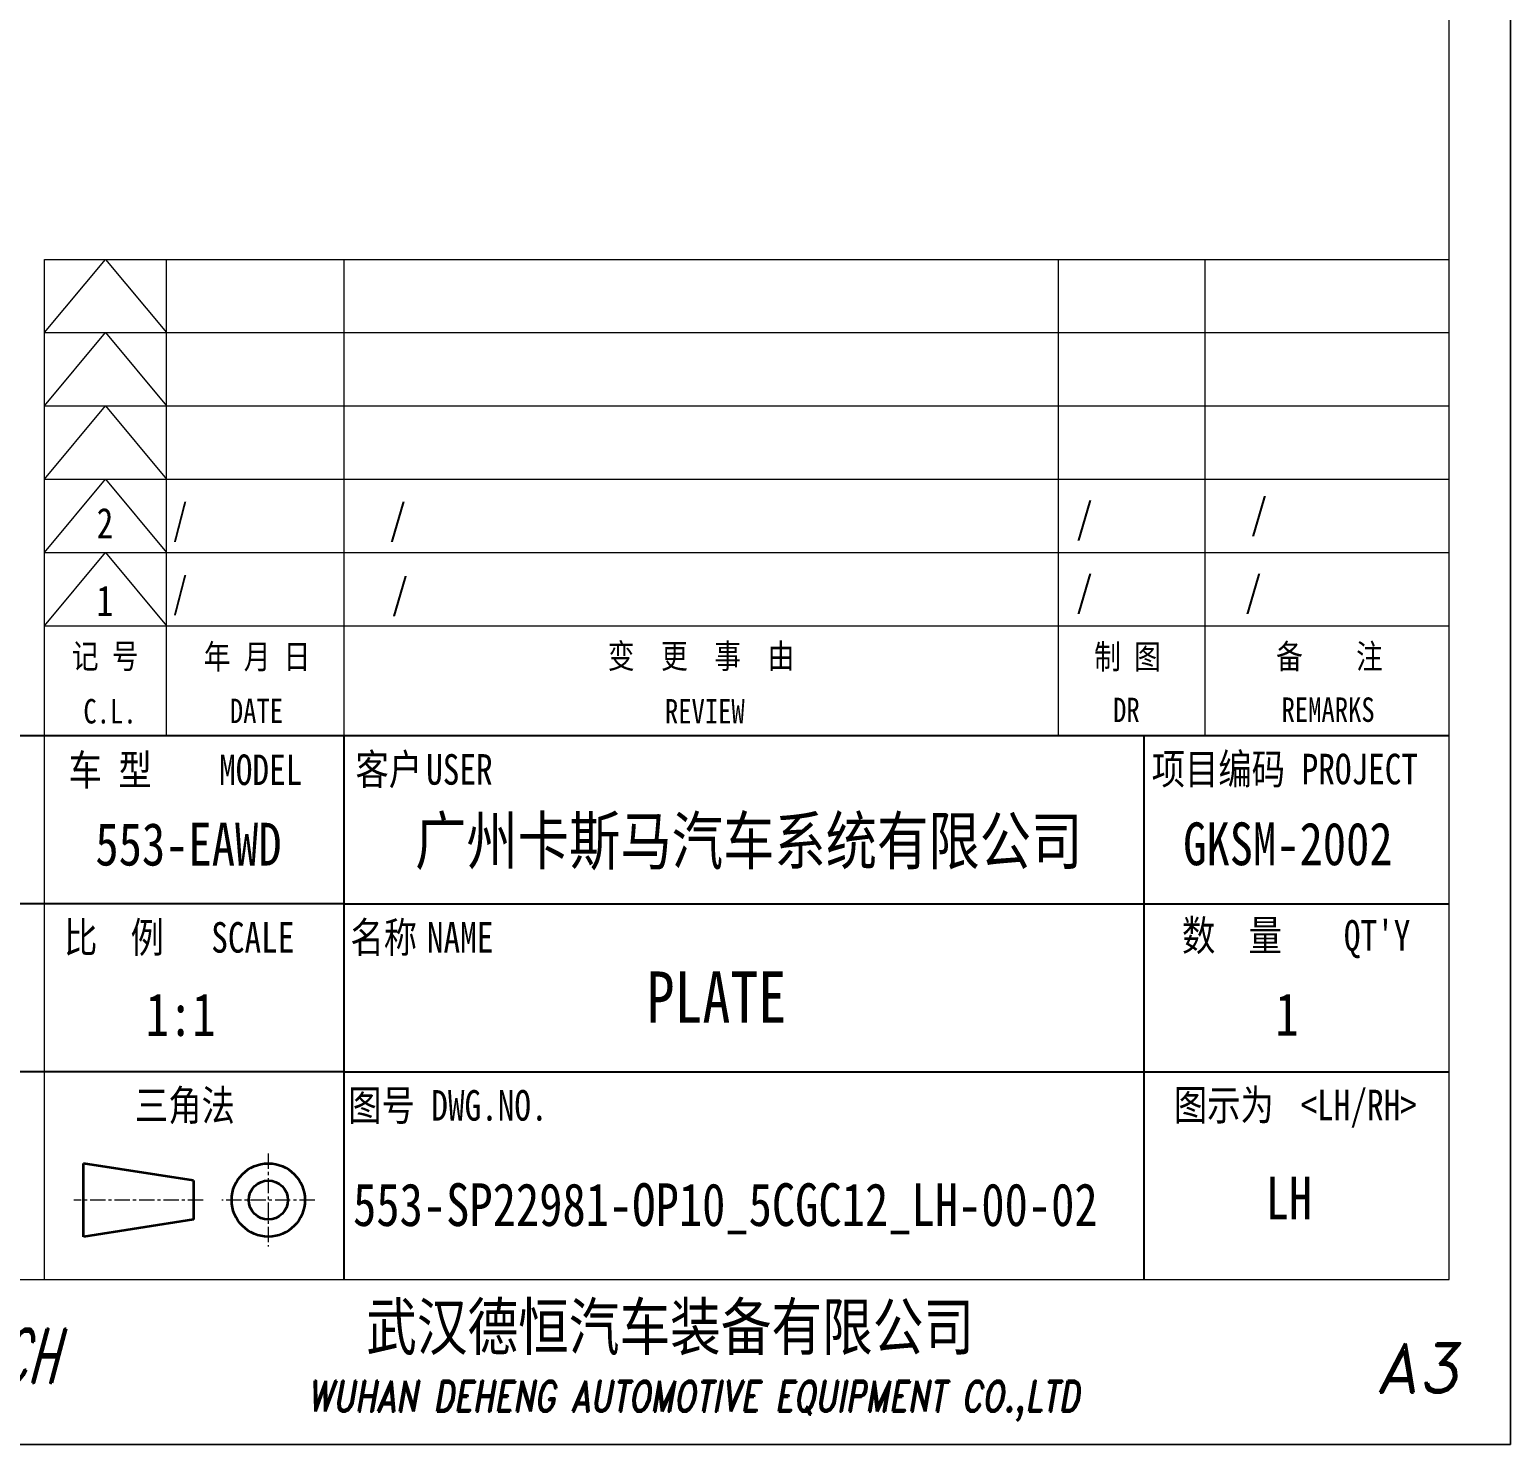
# Model space of a CAD drawing. Header units: millimetres. Extents: x -51813 to 38145, y -10860 to 38732.
# Drawn here: x -50640.3 to -50519.1, y 37794.5 to 37910.3 of the extents above; entities that cross this region are included whole.
import ezdxf
from ezdxf.enums import TextEntityAlignment as Align

# ---------------------------------------------------------------- set-up
doc = ezdxf.new("R2010")
doc.units = ezdxf.units.MM
doc.header["$LTSCALE"] = 0.5
doc.linetypes.add('AM_ISO08W050x2', pattern=[9, 6, -0.75, 1.5, -0.75])
doc.linetypes.add('CENTER', pattern=[2, 1.25, -0.25, 0.25, -0.25])
doc.layers.add('中心线', color=2, linetype='AM_ISO08W050x2', lineweight=18)
doc.layers.add('图框', color=7, linetype='Continuous', lineweight=18)
for name, color, linetype in [('图\\M+19E79\\M+195B6\\M+18E9A', 7, 'Continuous'), ('图号', 7, 'Continuous'), ('图名', 7, 'Continuous'), ('数量', 7, 'Continuous'), ('车型', 7, 'Continuous')]:
    doc.layers.add(name, color=color, linetype=linetype)
doc.layers.add('打印', color=7, linetype='Continuous', lineweight=15, plot=False)
doc.layers.add('打印-禁用', color=7, linetype='Continuous', lineweight=15, plot=False)
doc.styles.add('国标', font='simfang.ttf', dxfattribs={"width": 0.8})
doc.styles.add('标题\\M+18E9A', font='romand.shx', dxfattribs={"oblique": 10, "bigfont": 'bigfont.shx'})

# ---------------------------------------------------------------- blocks, each defined once
blk = doc.blocks.new('GZDEH零件A3图框V01版')
at = {"layer": '中心线', "color": 1, "linetype": 'CENTER', "lineweight": 5, "ltscale": 2}
for p, q in [((3175.82, -1822.66), (3175.82, -1830.26)), ((3170.49, -1826.46), (3159.89, -1826.46)), ((3179.62, -1826.46), (3172.02, -1826.46))]:
    blk.add_line(p, q, dxfattribs=at)
at = {"layer": '图\\M+19E79\\M+195B6\\M+18E9A', "color": 7}
blk.add_line((3272.49, -1788.46), (3092.49, -1788.46), dxfattribs=at)
at = {"layer": '图\\M+19E79\\M+195B6\\M+18E9A', "color": 9}
for p, q in [((3272.49, -1788.46), (3092.49, -1788.46)), ((3181.99, -1788.46), (3181.99, -1832.96)), ((3247.49, -1788.46), (3247.49, -1832.96)), ((3181.99, -1802.21), (3092.49, -1802.21)), ((3181.99, -1802.21), (3272.49, -1802.21)), ((3181.99, -1815.96), (3092.49, -1815.96)), ((3181.99, -1815.96), (3272.49, -1815.96))]:
    blk.add_line(p, q, dxfattribs=at)
at = {"layer": '图框', "linetype": 'Continuous'}
for p, q in [((3272.49, -1832.96), (3272.49, -1554.46)), ((3157.49, -1749.46), (3272.49, -1749.46)), ((3157.49, -1832.96), (3157.49, -1749.46)), ((2882.49, -1832.96), (3272.49, -1832.96))]:
    blk.add_line(p, q, dxfattribs=at)
at = {"layer": '图框', "color": 9}
for p, q in [((3157.49, -1755.46), (3162.49, -1749.46)), ((3162.49, -1749.46), (3167.49, -1755.46)), ((3167.49, -1788.46), (3167.49, -1749.46)), ((3240.49, -1788.46), (3240.49, -1749.46)), ((3252.49, -1749.46), (3252.49, -1788.46)), ((3157.49, -1755.46), (3272.49, -1755.46)), ((3157.49, -1761.46), (3162.49, -1755.46)), ((3162.49, -1755.46), (3167.49, -1761.46)), ((3157.49, -1761.46), (3272.49, -1761.46)), ((3157.49, -1767.46), (3162.49, -1761.46)), ((3162.49, -1761.46), (3167.49, -1767.46)), ((3157.49, -1767.46), (3272.49, -1767.46)), ((3157.49, -1773.46), (3162.49, -1767.46)), ((3162.49, -1767.46), (3167.49, -1773.46)), ((3157.49, -1773.46), (3272.49, -1773.46)), ((3157.49, -1779.46), (3162.49, -1773.46)), ((3162.49, -1773.46), (3167.49, -1779.46)), ((3157.49, -1779.46), (3272.49, -1779.46))]:
    blk.add_line(p, q, dxfattribs=at)
at = {"layer": '图框', "color": 9, "linetype": 'Continuous'}
blk.add_line((3181.99, -1749.46), (3181.99, -1832.96), dxfattribs=at)
at = {"layer": '图框', "color": 2, "linetype": 'ByBlock', "lineweight": 35}
for p, q in [((3169.69, -1824.86), (3160.69, -1823.46)), ((3160.69, -1829.46), (3160.69, -1823.46)), ((3169.69, -1824.86), (3169.69, -1828.06)), ((3169.69, -1828.06), (3160.69, -1829.46))]:
    blk.add_line(p, q, dxfattribs=at)
for radius in [3, 1.6]:
    blk.add_circle((3175.82, -1826.46), radius, dxfattribs=at)
at = {"layer": '打印-禁用', "linetype": 'Continuous'}
for p, q in [((3277.49, -1846.46), (3277.49, -1549.46)), ((2857.49, -1846.46), (3277.49, -1846.46))]:
    blk.add_line(p, q, dxfattribs=at)
at = {"layer": '图\\M+19E79\\M+195B6\\M+18E9A', "color": 9, "style": '国标', "width": 0.8}
for s, p in [('车 型', (3162.87, -1791.2)), ('MODEL', (3175.2, -1791.24))]:
    blk.add_text(s, height=2.5, dxfattribs=at).set_placement(p, align=Align.MIDDLE)
for s, p in [('客户', (3185.68, -1792.46)), ('USER', (3191.46, -1792.46))]:
    blk.add_text(s, height=2.5, dxfattribs=at).set_placement(p, align=Align.CENTER)
for s, p in [('项目编码 PROJECT', (3248.13, -1792.43)), ('比  例\u3000', (3159.1, -1806.21)), ('名称\u3000', (3182.54, -1806.21)), ('数  量', (3250.61, -1806.05)), ("QT'Y ", (3263.86, -1806.05)), ('SCALE', (3171.15, -1806.21)), ('NAME', (3188.8, -1806.21)), ('三角法', (3164.9, -1819.96)), ('图号', (3182.36, -1819.96)), ('DWG.NO.', (3189.16, -1819.96)), ('图示为', (3249.94, -1819.93)), ('<LH/RH>', (3260.31, -1819.93))]:
    blk.add_text(s, height=2.5, dxfattribs=at).set_placement(p)
at = {"layer": '图\\M+19E79\\M+195B6\\M+18E9A', "color": 7, "lineweight": -3, "style": '国标', "width": 0.8}
blk.add_text('武汉德恒汽车装备有限公司', height=3.8, dxfattribs=at).set_placement((3183.83, -1838.73))
at = {"layer": '图\\M+19E79\\M+195B6\\M+18E9A', "color": 7, "style": '标题\\M+18E9A'}
for s, height, oblique, width, p in [('DEH-TECH', 4.4, 15, 0.6, (3149.16, -1839.21)), ('WUHAN DEHENG AUTOMOTIVE EQUIPMENT CO.,LTD ', 2.5, 10, 0.75, (3211.26, -1842.9))]:
    blk.add_text(s, height=height, dxfattribs=dict(at, oblique=oblique, width=width)).set_placement(p, align=Align.MIDDLE)
at = {"layer": '图\\M+19E79\\M+195B6\\M+18E9A', "color": 7, "style": '标题\\M+18E9A', "oblique": 10}
blk.add_text('A3', height=4, dxfattribs=at).set_placement((3269.91, -1840.2), align=Align.MIDDLE)
at = {"layer": '图框', "color": 9, "style": '国标', "width": 0.8}
for s, p in [('记 号', (3162.47, -1782.94)), ('年 月 日', (3174.9, -1782.98)), ('变  更  事  由', (3211.24, -1782.93)), ('C.L.', (3162.86, -1787.45)), ('DATE', (3174.85, -1787.42)), ('REVIEW', (3211.55, -1787.45))]:
    blk.add_text(s, height=2, dxfattribs=at).set_placement(p, align=Align.CENTER)
for s, p in [('制 图', (3246.15, -1781.95)), ('备    注', (3262.68, -1781.92)), ('DR', (3246.06, -1786.34)), ('REMARKS', (3262.57, -1786.32))]:
    blk.add_text(s, height=2, dxfattribs=at).set_placement(p, align=Align.MIDDLE)
blk = doc.blocks.new('DEH A3')
at = {"layer": '图框'}
blk.add_blockref('GZDEH零件A3图框V01版', (-2857.49, 1846.46), dxfattribs=at)

msp = doc.modelspace()

# ---------------------------------------------------------------- linework, layer by layer
at = {"layer": '打印'}
msp.add_lwpolyline([(-50939.104, 38091.515), (-50519.104, 38091.515), (-50519.104, 37794.515), (-50939.104, 37794.515)], close=True, dxfattribs=at)

# ---------------------------------------------------------------- block references
at = {"layer": '图框'}
msp.add_blockref('DEH A3', (-50939.104, 37794.515), dxfattribs=at)

# ---------------------------------------------------------------- texts
at = {"layer": '图\\M+19E79\\M+195B6\\M+18E9A', "color": 3, "style": '国标'}
for s, height, width, p in [('/', 2.5, 0.8, (-50540.359, 37869.457)), ('2', 2.5, 0.8, (-50634.827, 37868.671)), ('/', 2.5, 0.705904, (-50628.595, 37868.987)), ('/', 2.5, 0.8, (-50610.859, 37868.987)), ('/', 2.5, 0.8, (-50554.654, 37869.086)), ('/', 2.5, 0.8, (-50554.654, 37863.086)), ('/', 2.5, 0.8, (-50540.823, 37863.097)), ('1', 2.5, 0.8, (-50634.838, 37862.311)), ('/', 2.5, 0.705904, (-50628.595, 37862.987)), ('/', 2.5, 0.8, (-50610.687, 37862.902)), ('广州卡斯马汽车系统有限公司', 3.85, 0.8, (-50608.759, 37841.996)), ('GKSM-2002', 3.5, 0.8, (-50545.887, 37841.925)), ('1:1', 3.5, 0.8, (-50630.804, 37827.948))]:
    msp.add_text(s, height=height, dxfattribs=dict(at, width=width)).set_placement(p)
at = {"layer": '图\\M+19E79\\M+195B6\\M+18E9A', "color": 3, "style": '国标', "width": 0.8}
msp.add_text('LH', height=3.5, dxfattribs=at).set_placement((-50537.233, 37812.931), align=Align.CENTER)
at = {"layer": '图号', "color": 3, "style": '国标', "width": 0.8}
msp.add_text('553-SP22981-OP10_5CGC12_LH-00-02', height=3.5, dxfattribs=at).set_placement((-50613.839, 37812.389))
at = {"layer": '图名', "color": 3, "style": '国标', "width": 0.8}
msp.add_text('PLATE ', height=4.2, dxfattribs=at).set_placement((-50582.952, 37829.029), align=Align.CENTER)
at = {"layer": '数量', "color": 3, "style": '国标', "width": 0.8}
msp.add_text('1', height=3.5, dxfattribs=at).set_placement((-50537.386, 37827.964), align=Align.CENTER)
at = {"layer": '车型', "color": 3, "style": '国标', "width": 0.8}
msp.add_text('553-EAWD', height=3.5, dxfattribs=at).set_placement((-50627.31, 37841.896), align=Align.CENTER)

doc.saveas('drawing.dxf')
